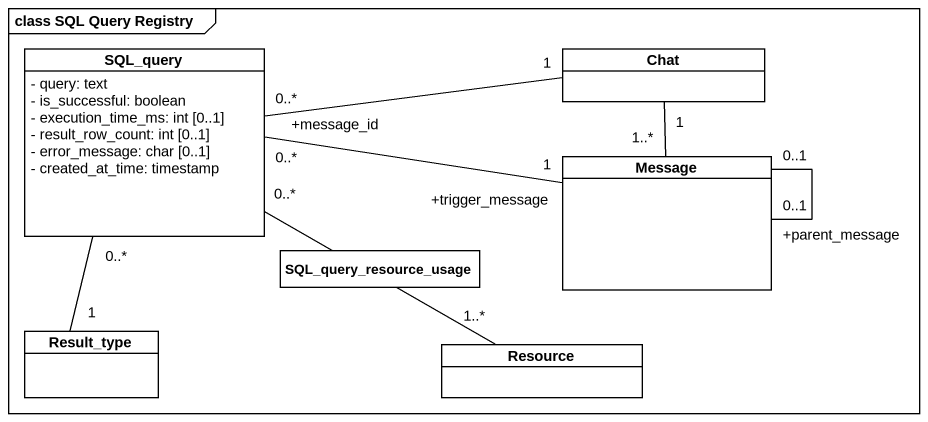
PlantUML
@startuml
mainframe class SQL Query Registry
hide circle
hide empty members
skinparam classAttributeIconSize 0
class SQL_query #FFFFFF {
  - query: text
  - is_successful: boolean
  - execution_time_ms: int [0..1]
  - result_row_count: int [0..1]
  - error_message: char [0..1]
  - created_at_time: timestamp
}
class Chat #FFFFFF
class Message #FFFFFF
class SQL_query_resource_usage #FFFFFF
class Result_type #FFFFFF
class Resource #FFFFFF
Chat "1" -left- "0..*" SQL_query
Chat "1" -- "1..*" Message
Message "+trigger_message\n1" -left- "+message_id\n0..*" SQL_query
Message "+parent_message\n0..1" -- "0..1" Message
Result_type "1" -up- "0..*" SQL_query
Resource "1..*" -left- "0..*" SQL_query
(Resource, SQL_query) .. SQL_query_resource_usage
@enduml
